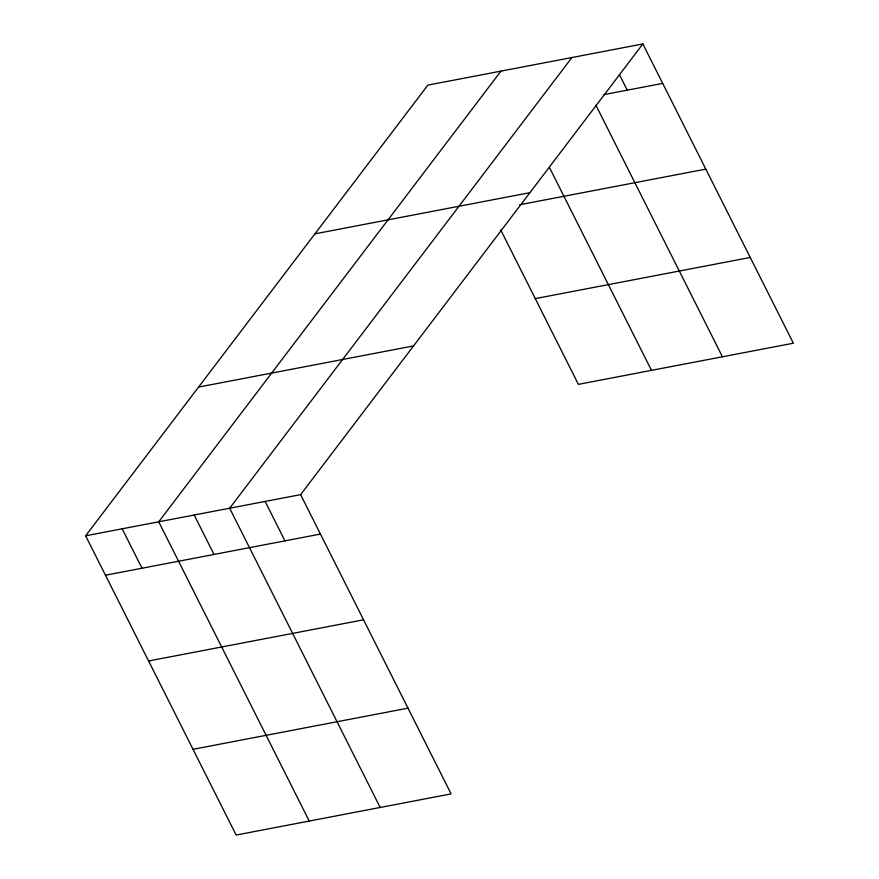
<?xml version="1.0" encoding="UTF-8"?>
<svg xmlns="http://www.w3.org/2000/svg" width="879" height="879" viewBox="0 0 879 879"><rect width="100%" height="100%" fill="white"/><g stroke="black" fill="none" stroke-linecap="round" stroke-linejoin="round"><path stroke-width="1.32" d="M642.857 43.95L300.607 494.646L451.114 793.891L236.143 835.05L85.637 535.794L427.886 85.109L642.857 43.95L793.363 343.206L578.393 384.354L500.711 229.902M500.975 71.111L158.725 521.807L309.232 821.052M571.921 57.531L229.661 508.227L380.167 807.471M603.576 94.701L662.689 83.384M314.946 233.836L529.916 192.677M519.555 204.774L705.815 169.12M535.267 298.618L750.248 257.459M198.577 387.068L413.548 345.919M85.637 535.794L300.607 494.646M105.469 575.229L320.439 534.069M148.584 660.975L363.554 619.816M193.017 749.315L407.988 708.155M619.409 74.638L627.221 90.174M595.94 105.293L722.428 356.786M549.562 167.702L651.482 370.367M265.139 501.437L284.961 540.86M194.193 515.017L214.026 554.44M122.181 528.806L142.013 568.23"/></g></svg>
